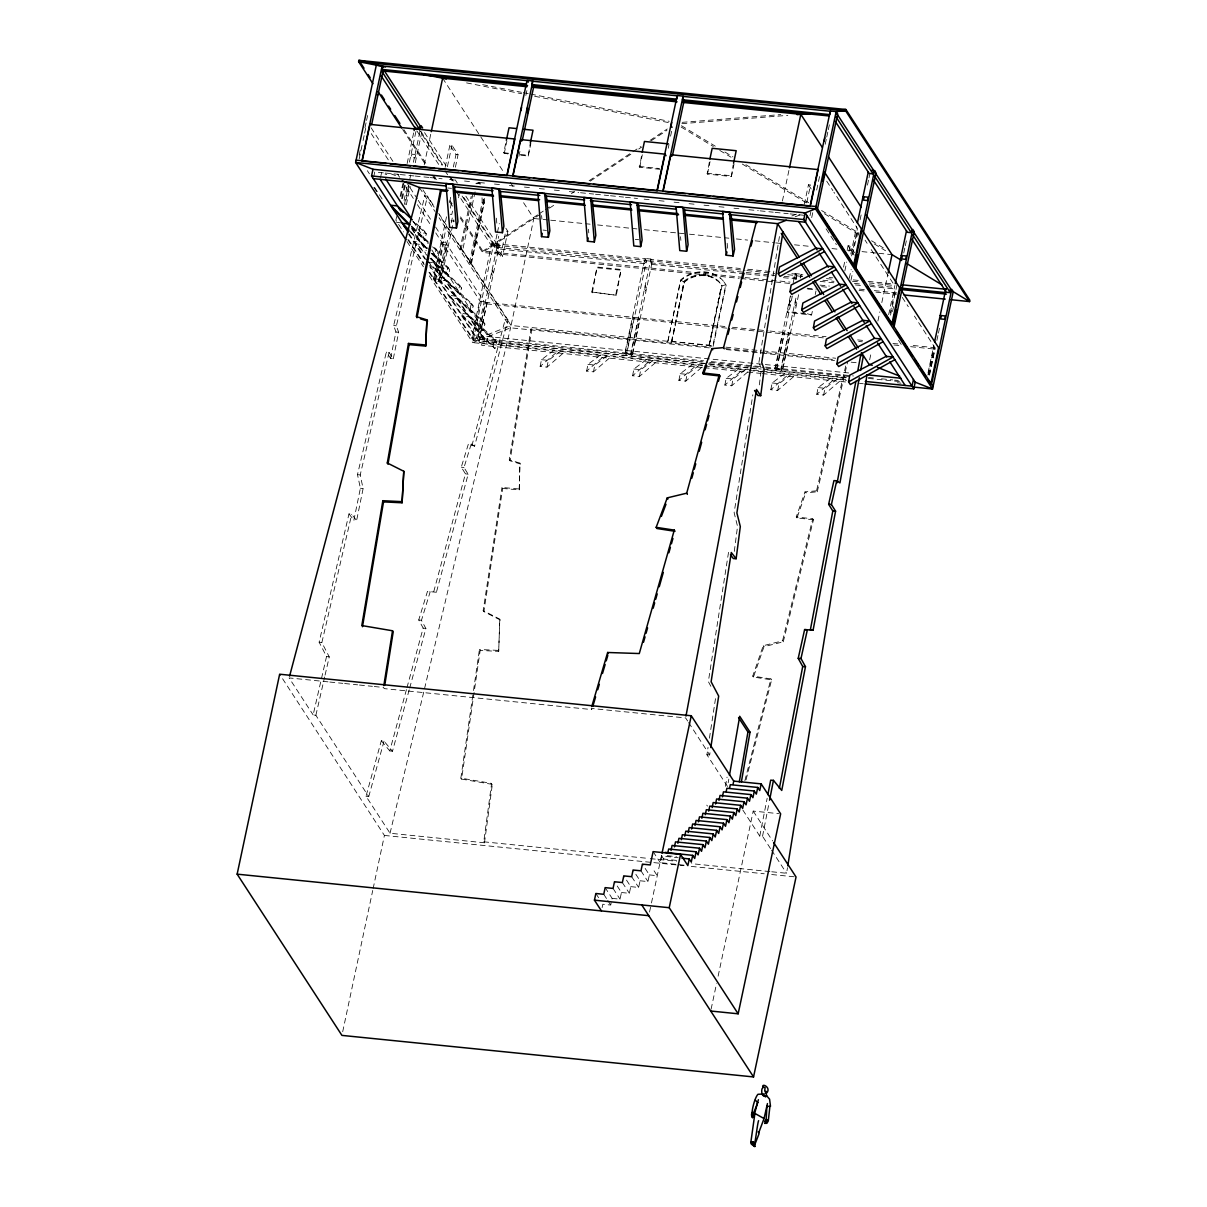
<?xml version="1.0" encoding="UTF-8"?>
<svg xmlns="http://www.w3.org/2000/svg" width="1207" height="1207" viewBox="0 0 1207 1207"><rect width="100%" height="100%" fill="white"/><g stroke="black" fill="none" stroke-linecap="round" stroke-linejoin="round"><path stroke-width="0.75" stroke-dasharray="5 3.75" d="M518.512 488.926L501.961 487.477L502.67 488.443L519.236 489.906L519.93 463.126L509.279 459.807L531.005 328.983L710.455 347.088M519.236 489.906L519.93 463.126M497.978 650.377L479.435 649.487L480.16 650.467L498.702 651.342L499.789 619.131L483.162 610.621L501.961 487.477M498.702 651.342L499.789 619.131M734.294 551.403L737.537 526.388L734.128 512.719L752.836 394.795M759.324 384.882L761.391 368.935L759.55 364.046M409.188 689.861L392.486 751.267L384.022 741.158L381.306 740.781L366.008 796.258L390.042 833.252L484.475 842.788L483.751 841.807L491.611 783.403L460.863 778.123L473.25 692.365M484.475 842.788L492.335 784.384L491.611 783.403M473.521 690.51L479.435 649.487M492.335 784.384L461.587 779.088L480.16 650.467M500.498 620.111L483.871 611.587L502.67 488.443M727.534 786.481L706.91 754.752L708.041 747.389M709.444 738.201L715.917 695.911M706.91 754.752L709.671 754.933L710.516 749.411M728.53 552.323L708.343 681.578L710.878 686.345M771.756 871.771L786.572 873.264L787.477 867.682M758.931 362.402L779.918 233.6M520.655 464.092L510.003 460.772L531.729 329.949L531.005 328.983M725.452 786.345L727.067 777.112M728.168 782.785L728.817 779.088M770.549 848.612L762.537 836.27L759.776 836.104L767.169 798.219M762.537 836.27L769.221 802.006M540.133 366.445L541.49 359.686L554.269 350.06L556.02 352.761L540.133 366.445L546.997 367.139L562.884 353.44L561.134 350.754L548.355 360.38L546.997 367.139M586.602 371.137L587.96 364.378L600.739 354.752L602.489 357.438L586.602 371.137L593.467 371.831L609.354 358.132L607.604 355.446L594.81 365.072L593.467 371.831M632.574 375.769L633.916 369.01L646.711 359.399L648.446 362.085L632.574 375.769L639.423 376.463L655.31 362.779L653.56 360.078L640.781 369.704L639.423 376.463M678.877 380.446L680.235 373.687L693.014 364.061L694.764 366.747L678.877 380.446L685.742 381.14L701.614 367.441L699.879 364.755L687.085 374.381L685.742 381.14M724.849 385.078L726.192 378.319L738.971 368.708L740.721 371.394L724.849 385.078L731.698 385.772L747.586 372.088L745.835 369.402L733.056 379.013L731.698 385.772M770.805 389.725L772.163 382.966L784.942 373.34L786.692 376.026L770.805 389.725L777.67 390.419L793.542 376.72L791.807 374.034L779.013 383.66L777.67 390.419M816.777 394.357L818.12 387.598L830.899 377.987L832.649 380.673L816.777 394.357L823.627 395.051L839.514 381.367L837.764 378.666L824.984 388.292L823.627 395.051M389.046 352.474L360.199 474.985L363.111 488.594L356.608 520.534L353.892 520.157L360.395 488.216L357.483 474.607L386.331 352.097L389.046 352.474L393.301 358.72L390.585 358.343L386.331 352.097M390.585 358.343L395.941 331.955L393.663 325.452L424.789 195.79L427.504 196.168L434.641 207.136M393.301 358.72L398.657 332.332L396.379 325.83L427.504 196.168M359.173 155.13L360.335 149.653M364.997 127.731L366.159 122.254M366.551 120.428L367.713 114.952M359.188 158.841L362.688 142.351M363.081 140.525L364.242 135.018M364.635 133.192L366.189 125.86M373.672 176.961L374.728 171.967L384.082 172.918M380.522 177.655L381.593 172.661L386.753 174.683M400.151 196.364L402.866 183.57M407.136 163.488L414.122 130.612M396.665 216.521L395.881 220.187L403.5 231.895M400.95 196.349L403.666 183.524L413.322 198.386M401.644 198.657L404.737 184.052M409.399 162.13L416.777 127.429M402.444 198.657L405.16 185.818L409.067 186.21L405.175 204.541M404.073 200.422L407.197 185.757M404.451 204.255L408.343 185.999M409.897 178.681L410.667 175.03M413.382 162.251L419.991 131.201M415.796 154.556L415.087 157.891L411.18 157.498L411.889 154.164L416.973 154.677M406.337 204.722L410.214 186.466M415.268 162.719L421.862 131.669M424.215 164.891L430.884 133.524M455.401 167.2L458.057 154.707L451.946 145.293L449.894 145.096L444.583 170.081L447.631 174.789M447.405 166.717L451.946 145.293M453.349 166.988L456.005 154.496L449.894 145.096M446.515 216.822L433.313 278.923L439.182 279.511L440.676 281.804L434.807 281.216L446.454 226.433M449.623 202.218L451.177 194.9M434.098 278.998L441.898 242.351L445.805 242.743L438.005 279.39M450.347 208.162L451.509 202.685M435.591 281.291L443.391 244.644L447.299 245.036L439.499 281.699M452.534 211.074L451.825 214.408L447.918 214.016M439.182 279.511L449.668 230.205M451.222 222.888L452.776 215.585M440.676 281.804L453.877 219.719M458.539 197.797L459.309 194.146M475.075 191.898L462.703 250.06L460.999 249.894L460.123 248.551L471.213 196.364M460.999 249.894L473.355 191.732M484.263 198.34L484.279 203.063L471.273 264.242L470.247 264.137L469.372 262.794L482.121 202.806A21.153 6.261 -84.2 0 0 481.94 196.59M470.247 264.137L483.253 202.957L483.238 198.235M507.921 153.968L503.696 152.791L505.974 142.079M504.224 153.591L506.88 141.098M491.883 242.999L471.696 337.975L477.565 338.564L479.058 340.857L499.245 245.881L497.752 243.588L491.883 242.999L493.376 245.293L472.691 342.607L702.625 365.796M435.772 232.921L480.265 301.388L472.48 338.051L427.987 269.583M497.043 234.233L494.387 246.726L500.498 256.125L502.55 256.337L496.439 246.937L491.958 246.409L492.667 243.075L460.908 194.206M525.83 95.459L527.006 89.982M497.42 232.438L499.321 223.521M435.606 227.037L484.173 301.78L476.388 338.443L429.843 266.838M496.439 246.937L498.717 236.225M477.565 338.564L497.752 243.588M724.939 326.509L485.652 302.369L477.851 339.016L707.785 362.221M492.381 270.7L491.671 274.034L492.667 275.573L493.376 272.239L492.079 270.247M497.329 247.375L498.038 244.04L645.262 258.901L644.568 262.236L645.564 263.76L498.325 248.914L497.329 247.375L644.568 262.236M485.652 302.369L486.647 303.892L478.847 340.555L748.129 367.728M498.325 248.914L499.034 245.579L646.258 260.44L645.564 263.76M518.889 156.322L520.051 150.845M702.353 367.516L481.578 345.247L482.996 338.579L431.065 258.66M500.498 256.125L505.808 231.14L507.875 231.352L502.55 256.337M520.851 155.265L528.228 156.02L530.371 142.713M528.228 156.02L530.884 143.512M342.697 1031.729L372.722 890.479M373.114 888.639L384.414 835.44L279.647 674.215M523.582 202.731L533.826 218.497L511.074 325.483L473.189 340.268L428.213 271.077M591.792 292.034L597.103 267.034L621.122 269.463L616.324 295.262L591.792 292.034L616.324 295.262M592.32 292.833L597.103 267.034M659.988 169.312L639.665 167.26L641.792 153.953M639.665 167.26L642.32 154.768M615.811 294.448L621.122 269.463M670.564 136.18L671.726 130.703M644.976 258.449L646.469 260.742L626.282 355.718L624.788 353.41L644.976 258.449L650.829 259.037L652.323 261.331L632.136 356.306L630.642 354.013L650.829 259.037M668.225 148.265L668.995 144.689M625.075 353.877L632.875 317.215L633.871 318.754L626.071 355.401M630.944 354.466L638.744 317.818L639.74 319.342L631.94 356.005M645.473 286.15L644.764 289.484L645.76 291.023L646.469 287.688L645.172 285.697M744.297 273.733L651.418 264.363L650.422 262.824L651.131 259.49L740.298 268.497M651.418 264.363L652.127 261.029L745.006 270.398M723.476 281.246C713.05 268.407 692.094 269.267 680.507 280.084L667.788 341.732L671.711 342.124L684.46 282.136C693.512 274.185 708.373 273.144 717.863 280.944M667.788 341.732L680.793 280.552C691.46 270.73 709.354 269.086 720.775 278.5M671.711 342.124L683.962 281.367C694.674 271.65 714.665 272.495 721.997 285.923L709.248 345.911L711.858 346.168M734.052 164.016L731.397 176.509L707.393 174.095L709.52 160.787M671.409 341.656L684.158 281.684C694.055 272.873 711.542 272.541 720.172 283.283M707.393 174.095L710.048 161.602M704.994 275.694L705.703 272.36M731.397 176.509L733.147 164.997M709.248 345.911L721.499 285.154L721.997 285.923L725.86 284.656L712.854 345.851L511.074 325.483L439.288 215.012M708.947 345.443L721.695 285.471M713.156 346.303L726.161 285.124L723.189 280.778M602.142 907.589L602.836 904.254L610.727 905.039L612.145 898.385L605.16 887.628M612.145 898.385L620.036 899.17L621.454 892.516L614.469 881.759M621.454 892.516L629.345 893.316L630.763 886.647L623.778 875.89M782.408 201.026L789.076 169.674M630.763 886.647L638.654 887.447L640.072 880.778L633.087 870.021M640.072 880.778L647.963 881.578L649.366 874.909L642.396 864.152M649.532 912.054L651.086 904.782M651.463 902.972L661.647 855.039M684.158 865.208L660.244 862.613L661.662 855.944L678.213 857.739M676.554 860.425L663.669 859.037L664.378 855.703M804.284 204.421L808.464 184.777L810.531 184.988L806.729 202.836M792.35 295.987L776.433 370.866L774.939 368.573L790.464 295.519M793.195 282.725L795.126 273.597L800.995 274.185L802.489 276.478L796.62 275.89L795.126 273.597M775.241 369.025L783.026 332.378L784.022 333.901L776.237 370.564M795.428 274.049L794.719 277.384L795.715 278.923L796.424 275.588M812.326 311.391L811.572 314.952L787.552 312.538L790.977 296.469M783.298 277.67L796.303 278.983L795.307 277.444L796.017 274.11L788.578 273.37M795.851 279.541L796.62 275.89M796.303 278.983L797.012 275.649L796.017 274.11M810.018 215.615L810.787 212.04M825.196 144.312L826.373 138.835M826.75 137.01L827.927 131.533M828.304 129.707L829.481 124.23M816.686 190.027L820.187 173.536M811.707 217.607L812.839 212.251M798.612 294.749L782.302 371.454L780.808 369.161L796.333 296.107M800.226 277.836L800.995 274.185M781.11 369.614L788.895 332.966L789.891 334.49L782.106 371.153M795.624 301.312L794.915 304.632L795.911 306.171L796.62 302.836L795.322 300.845M800.588 277.972L801.297 274.653L805.009 275.015M815.223 294.508L815.977 290.947M843.542 267.169L845.051 260.033M847.329 249.321L848.083 245.76L850.15 245.956L856.261 255.371M844.84 270.956L846.726 262.025M849.004 251.312L850.15 245.956M850.829 254.028L856.653 226.644M851.614 255.944L857.453 228.455L833.901 192.2M852.7 254.511L858.147 228.938M860.078 219.81L861.24 214.318M867.456 185.109L868.618 179.617M869.01 177.791L870.172 172.314M857.785 236.255L858.569 232.589M849.26 278.364L851.161 269.448M850.95 280.356L852.851 271.439M711.104 1009.188L716.566 983.509M718.12 976.176L753.213 811.089L778.832 813.669M869.659 359.777L871.228 352.399M877.896 321.047L879.858 311.828M881.819 302.595L887.703 274.94M888.654 314.68L894.87 285.455M890.223 312.93L895.685 287.281M890.54 315.148L897.133 284.098M903.741 253.048L904.903 247.571M905.295 245.745L906.457 240.268M892.501 311.572L894.055 304.239M928.017 372.827L933.841 345.428M927.927 375.075L933.78 347.586L909.625 345.142M928.802 374.728L934.656 347.239L914.393 316.068M929.315 374.774L934.776 349.11L933.78 347.586M929.511 375.121L935.334 347.722M936.888 340.419L938.05 334.942M938.442 333.117L939.604 327.625M366.008 796.258L368.739 796.635L315.872 715.298L313.141 714.921L326.539 656.517L319.131 642.199L348.974 513.926L351.705 514.303L356.608 520.534M315.872 715.298L324.653 676.961M325.075 675.135L329.255 656.895L321.862 642.577L351.705 514.303M816.536 490.811L805.009 491.883L805.718 492.863L817.26 491.777L816.536 490.811L846.062 364.514M817.26 491.777L847.631 361.828M390.042 833.252L510.591 327.821L439.046 217.728M746.047 779.828L771.62 679.873L753.47 677.052L763.971 646.696L783.268 641.807L782.558 640.826L812.733 518.829L796.258 516.958L805.009 491.883M783.268 641.807L813.458 519.81L812.733 518.829M424.562 231.216L426.297 233.902L424.638 240.525L422.888 237.839L424.562 231.216L413.714 221.092M436.255 249.215L438.005 251.901L436.33 258.539L434.58 255.854L436.255 249.215L433.554 246.681M447.963 267.215L449.698 269.9L448.038 276.539L446.288 273.853L447.963 267.215L431.699 252.052M459.746 285.365L461.496 288.051L459.822 294.674L458.072 291.988L459.746 285.365L432.649 260.078L425.784 259.384M469.779 310.003L471.439 303.364L444.342 278.078L437.492 277.384L471.515 312.688L473.189 306.05L471.439 303.364M481.472 328.002L483.147 321.364L456.05 296.092L449.185 295.398L483.222 330.688L484.897 324.049L483.147 321.364M493.18 346.002L494.84 339.378L467.743 314.092L460.893 313.398L494.915 348.687L496.59 342.064L494.84 339.378M744.87 780.673L770.896 678.907L752.746 676.086L763.246 645.715L782.558 640.826M471.877 445.805L505.205 319.538L507.921 319.915L474.592 446.183L468.497 443.618L461.285 467.154L465.434 473.823L433.69 591.883L436.406 592.26L468.15 474.2L464.001 467.531L471.228 443.995L468.497 443.618M392.486 751.267L389.77 750.89L406.472 689.499M406.955 687.688L423.159 628.093L418.738 619.945L427.459 591.43L436.406 592.26M409.686 688.065L425.89 628.47L421.454 620.323L430.175 591.807L427.459 591.43M368.739 796.635L384.022 741.158M813.458 519.81L796.982 517.924L805.718 492.863M537.553 214.891L482.86 251.116L482.574 252.444L739.182 278.334M539.107 213.85L543.799 210.742M545.353 209.716L551.614 205.567M589.107 180.733L631.291 152.791M632.86 151.75L640.661 146.575M650.045 140.374L667.23 128.983M540.087 214.348L482.574 252.444L460.033 217.758M549.487 208.132L554.179 205.024M571.409 193.603L574.532 191.536M590.193 181.156L632.468 153.153M638.744 149.004L641.868 146.937M651.267 140.706L666.928 130.341M791.867 215.947L797.042 213.926M795.141 216.807L805.19 212.885M682.181 122.345L780.778 114.605M681.895 123.672L787.824 115.359M503.696 152.791L509.233 153.349M520.323 154.466L527.715 155.205M639.137 166.46L659.46 168.497M706.864 173.28L730.869 175.709M456.005 154.496L458.057 154.707M450.694 179.496L452.746 179.692M385.32 173.039L399.049 174.427M400.271 174.547L414.016 175.935M415.223 176.056L428.983 177.444M430.16 177.565L442.079 178.772M449.562 179.526L457.046 180.281M464.529 181.035L473.129 181.895M479.511 182.544L488.081 183.404M494.478 184.052L503.017 184.912M509.445 185.561L517.969 186.421M524.411 187.07L532.921 187.93M539.378 188.579L547.857 189.439M554.345 190.087L562.809 190.947M569.312 191.596L578.666 192.547M580.537 192.728L593.633 194.055M595.504 194.252L608.6 195.564M610.47 195.76L623.566 197.073M625.437 197.269L637.537 198.491M644.146 199.155L652.474 200M659.113 200.664L667.426 201.509M674.094 202.173L682.377 203.017M689.061 203.681L697.314 204.526M704.028 205.19L712.266 206.02M718.995 206.699L727.202 207.529M733.962 208.223L742.154 209.037M748.928 209.731L758.283 210.667M760.154 210.863L773.249 212.176M775.12 212.372L788.216 213.684M790.087 213.88L806.925 215.585M478.289 182.951L479.315 183.042M447.767 187.99L451.478 188.367M484.279 203.063L482.121 202.806L483.253 202.957M533.826 218.497L541.324 219.252M543.195 219.448L548.823 220.021M550.694 220.202L590.087 224.185M597.586 224.94L636.964 228.908M644.463 229.662L687.598 234.022M689.469 234.203L728.862 238.186M736.361 238.941L747.616 240.072M755.114 240.827L773.868 242.728M775.739 242.909L781.367 243.482M794.493 244.81L811.376 246.515M832 248.582L839.499 249.351M846.997 250.105L854.511 250.86M862.009 251.614L877.006 253.123M878.877 253.319L892.018 254.647M451.071 220.79L454.496 221.137M542.999 230.069L546.424 230.416M635.274 239.378L638.699 239.725M396.59 222.405L401.282 222.873M747.721 269.236L770.006 271.484M829.149 277.459L832.875 277.836M853.304 279.888L858.871 280.462M868.165 281.397L892.305 283.826M746.861 270.579L774.728 273.401M787.718 274.713L797.012 275.649M826.433 278.621L833.871 279.36M852.444 281.246L858.011 281.804M869.161 282.921L895.156 285.546M493.376 245.293L499.245 245.881M646.469 260.742L652.323 261.331M650.422 262.824L769.297 274.819M771.167 275.015L774.879 275.377M784.158 276.328L795.307 277.444M822.872 280.235L834.022 281.352M854.45 283.419L861.873 284.158M869.312 284.912L895.307 287.538M746.152 273.914L768.437 276.162M820.157 281.382L835.018 282.891M855.446 284.943L861.013 285.501M870.307 286.451L896.303 289.077M460.712 247.978L471.047 262.764M460.123 248.551L461.149 248.657M743.21 277.384L482.86 251.116L460.32 216.43M745.096 277.565L790.042 282.106M820.006 285.124L829.375 286.074M859.339 289.107L864.966 289.665M874.336 290.615L896.801 292.879M741.053 278.53L789.755 283.434M821.605 286.647L829.088 287.402M859.067 290.434L864.68 290.993M875.92 292.139L896.529 294.206M807.121 288.232L816.354 289.152M597.631 267.848L621.635 270.262M807.649 289.031L815.042 289.786M469.372 262.794L471.092 262.96L483.841 202.987A21.153 6.261 -84.2 0 0 483.826 199.774M427.534 262.07L434.399 262.764L461.496 288.051M805.507 313.594L787.039 311.723L787.552 312.538M807.347 313.775L811.572 314.952M438.76 280.537L439.936 280.658M480.265 301.388L484.173 301.78M732.438 327.263L768.044 330.854M769.915 331.05L826.041 336.708M857.619 339.891L865.057 340.646M892.908 343.467L900.347 344.206M486.647 303.892L729.677 328.425M731.563 328.606L823.325 337.869M858.615 341.43L862.326 341.807M893.904 344.991L901.342 345.745M910.621 346.681L934.776 349.11M671.213 341.355L708.75 345.142M725.89 347.163L761.27 350.724M763.126 350.92L835.757 358.238M725.407 348.597L764.665 352.55M766.536 352.746L833.826 359.535M709.309 347.872L510.591 327.821L472.691 342.607L428.53 274.653M726.131 349.562L750.437 352.022M752.293 352.203L759.776 352.957M761.647 353.153L834.55 360.501M851.161 362.175L856.442 362.719M848.672 372.963L481.246 335.893L479.843 342.562L702.489 365.027M482.996 338.579L703.772 360.848M711.255 361.617L763.654 366.898M765.525 367.079L853.455 375.965M868.421 377.474L874.034 378.032M881.517 378.787L892.742 379.918M894.613 380.114L898.355 380.492M624.788 353.41L630.642 354.013M774.939 368.573L780.808 369.161M709.656 362.417L764.001 367.894M765.872 368.09L849.834 376.554M868.406 378.425L899.984 381.608M750 367.909L761.24 369.04M763.126 369.236L847.118 377.716M897.269 382.77L900.98 383.147M473.189 340.268L759.58 369.161M767.079 369.915L845.654 377.851M709.972 365.781L846.545 379.556M704.496 365.993L747.48 370.323M749.351 370.519L846.56 380.326M704.224 367.713L760.365 373.37M762.236 373.567L846.424 382.061M859.52 383.373L863.261 383.751M541.49 359.686L548.355 360.38M587.96 364.378L594.81 365.072M633.916 369.01L640.781 369.704M680.235 373.687L687.085 374.381M726.192 378.319L733.056 379.013M772.163 382.966L779.013 383.66M818.12 387.598L824.984 388.292M327.987 681.849L289.107 677.927L313.141 714.921M329.843 682.046L342.803 683.343M344.659 683.539L357.619 684.837M359.46 685.033L372.42 686.33M374.276 686.527L383.539 687.462L384.218 688.624L591.883 709.58L591.219 708.418L685.636 717.939L687.643 721.017M667.245 855.688L676.403 856.608M483.751 841.807L648.4 858.418M650.271 858.615L676.463 861.255M769.915 871.59L692.154 863.729L691.43 862.764M384.414 835.44L651.976 862.447M653.847 862.628L683.781 865.66M691.264 866.415L764.227 873.777M771.711 874.532L796.047 876.976M649.366 874.909L657.257 875.709L652.278 868.029M393.663 325.452L396.379 325.83M395.941 331.955L398.657 332.332M461.285 467.154L464.001 467.531M465.434 473.823L468.15 474.2M357.483 474.607L360.199 474.985M360.395 488.216L363.111 488.594M418.738 619.945L421.454 620.323M423.159 628.093L425.89 628.47M319.131 642.199L321.862 642.577M326.539 656.517L329.255 656.895M482.649 84.671L521.439 92.29M523.295 92.652L528.832 93.739M530.673 94.101L669.221 121.319M466.566 82.891L521.756 93.739M534.641 96.273L668.965 122.661M390.842 173.763L397.676 176.448M681.442 125.709L715.268 146.183M724.939 152.037L732.996 156.91M745.881 164.71L808.735 202.731M821.62 210.546L858.675 232.966M871.575 240.766L886.074 249.547M681.155 127.037L713.337 146.515M719.779 150.407L731.05 157.227M742.32 164.046L808.313 203.983M824.411 213.73L858.207 234.188M874.306 243.935L885.576 250.754M471.228 443.995L474.592 446.183M412.749 221.258L426.297 233.902M411.874 226.463L428.123 241.626M412.266 227.882L431.231 245.579M432.589 246.847L438.005 251.901M430.341 250.784L420.866 241.943L414.001 241.249L425.618 252.987M426.675 248.416L422.601 244.629L415.751 243.935L428.666 256.97M432.091 253.47L449.698 269.9M473.189 306.05L446.092 280.763L439.242 280.069L471.515 312.688M484.897 324.049L457.8 298.778L450.935 298.084L483.222 330.688M496.59 342.064L469.493 316.777L462.628 316.083L494.915 348.687M411.27 226.101L422.888 237.839M411.723 227.489L424.638 240.525M410.048 231.065L426.84 248.023M432 253.244L434.58 255.854M410.501 232.453L429.873 252.022M431.171 253.319L436.33 258.539M430.793 258.207L446.288 273.853M429.948 258.283L448.038 276.539M427.082 260.682L458.072 291.988M430.114 264.68L459.822 294.674M381.306 740.781L389.77 750.89M348.974 513.926L353.892 520.157M796.258 516.958L796.982 517.924M763.246 645.715L763.971 646.696M770.896 678.907L771.62 679.873M752.746 676.086L753.47 677.052M509.279 459.807L510.003 460.772M706.759 805.114L707.468 806.095M483.162 610.621L483.871 611.587M460.863 778.123L461.587 779.088M826.72 181.171L832.875 190.615M865.072 240.178L867.109 243.316M871.198 249.593L893.648 284.128M902.248 297.36L908.313 306.714M808.464 184.777L811.526 189.484M848.083 245.76L854.194 255.16M826.101 228.847L836.345 244.614M898.506 340.253L902.549 346.484M683.962 281.367L684.46 282.136L680.507 280.084M442.637 78.199L504.104 172.782M510.259 182.242L514.348 188.548M505.824 228.214L507.875 231.352M424.547 132.634L446.062 165.736M455.28 179.918L457.317 183.072M465.842 196.183L496.575 243.467L495.866 246.801L463.081 196.364M420.76 131.231L443.301 165.917M450.467 176.946L454.571 183.253M417.562 127.504L442.139 165.344M449.321 176.373L453.41 182.679M416.853 130.839L439.393 165.525M456.095 191.234L491.958 246.409M403.968 129.722L426.509 164.408M433.69 175.437L436.753 180.16M450.075 200.664L452.127 203.817M402.67 129.481L425.211 164.152M432.378 175.196L435.455 179.918M449.789 201.991L452.866 206.729M438.714 213.398L507.921 319.915M422.963 189.891L434.188 207.151M419.402 187.507L434.973 211.451M371.122 127.806L393.407 162.1M407.574 183.917L409.067 186.21M410.093 187.794L417.23 198.778M418.256 200.347L431.518 220.76M371.258 133.645L389.484 161.708M397.586 174.17L399.623 177.293M417.411 204.662L431.684 226.644M413.337 221.515L427.685 243.588M431.774 249.894L488.111 336.587L486.693 343.241L431.382 258.132M411.919 228.183L426.267 250.256M411.602 228.711L425.935 250.784M409.158 233.796L425.543 259.022M429.647 265.329L481.578 345.247M367.381 170.7L369.402 173.823M408.419 233.856L424.743 258.977M374.608 187.447L382.71 199.924M408.6 239.755L423.898 263.307M373.823 187.372L377.882 193.603M407.815 239.665L424.14 264.786M406.97 241.475L423.401 266.762M753.213 811.089L772.586 840.902M688.639 722.571L709.671 754.933M771.545 850.15L786.572 873.264M742.818 810.003L759.776 836.104M661.662 855.944L663.669 859.037M653.108 851.629L660.244 862.613M640.977 870.82L647.963 881.578M631.668 876.689L638.654 887.447M622.359 882.558L629.345 893.316M613.05 888.427L620.036 899.17M603.741 894.296L606.744 898.898M607.74 900.437L610.727 905.039M595.851 893.497L598.853 898.114M727.172 243.256L727.7 248.702M680.522 236.738L680.884 240.374M588.428 229.255L588.79 232.891M541.566 215.525L541.928 219.161M496.318 218.15L496.862 223.612M476.901 183.811A24.774 7.333 -84.2 0 1 480.431 183.615M475.875 183.705A24.774 7.333 -84.2 0 1 480.416 184.686M789.755 300.709L789.046 304.043L790.042 305.582L790.751 302.248L789.755 300.709"/><path stroke-width="1.5" d="M769.915 1106.336L768.316 1120.715L766.219 1119.191L766.898 1106.397M425.015 344.915L408.449 343.452L409.128 344.629L425.694 346.092L426.931 319.87L416.309 316.611L440.555 189.65L441.234 190.812L416.988 317.788M425.694 346.092L426.931 319.87M766.023 1092.607L766.596 1095.865L765.766 1096.65C761.557 1096.725 761.345 1091.535 761.964 1088.94L763.473 1087.069L765.117 1087.628L764.816 1089.725C763.744 1093.165 768.421 1089.951 765.389 1092.471M401.403 501.614L382.845 500.709L383.524 501.886L402.082 502.791L403.787 471.288L387.296 462.975L408.449 343.452M402.082 502.791L403.787 471.288M730.461 554.813L733.358 558.554L736.134 558.72L740.313 526.554L736.889 512.9L756.472 389.439L760.712 395.7L757.951 395.519L754.556 390.51M760.712 395.7L764.152 369.116L761.708 362.583L782.981 231.94M710.802 747.571L718.678 696.077L711.119 681.759L731.291 552.504L736.134 558.72M383.826 685.636L392.516 630.778L361.813 625.558L382.845 500.709M384.792 684.972L393.18 631.955L392.516 630.778M787.779 865.826L866.973 375.105M362.477 626.72L383.524 501.886M758.615 1120.669C757.136 1123.506 754.119 1156.05 753.243 1142.109L751.342 1142.033L751.252 1144.07L754.782 1146.65L754.345 1144.447M778.304 273.702L779.466 267.019L815.947 248.159L822.797 248.853L778.304 273.702L780.039 276.388L824.547 251.539M789.997 291.717L791.158 285.033L827.64 266.159L834.505 266.853L789.997 291.717L791.747 294.402L836.24 269.538M801.704 309.716L802.866 303.032L839.348 284.158L846.198 284.852L801.704 309.716L803.44 312.402L847.948 287.538M729.45 775.392L739.71 716.279L750.015 732.136L741.354 782.015M813.397 327.716L814.559 321.032L851.041 302.172L857.905 302.866L813.397 327.716L815.147 330.401L859.64 305.552M739.288 781.88L747.948 732L738.578 717.592M825.181 345.866L826.342 339.167L862.824 320.308L869.689 321.002L825.181 345.866L826.931 348.551L871.439 323.687M836.889 363.865L838.05 357.181L874.532 338.307L881.382 339.001L836.889 363.865L838.639 366.551L883.132 341.687M848.581 381.865L849.743 375.181L886.225 356.321L893.089 357.016L848.581 381.865L850.332 384.55L894.84 359.701M409.128 344.629L387.975 464.152L387.296 462.975M754.903 1113.382L750.875 1142.078L753.485 1141.777L753.455 1144.719M837.145 482.77L855.869 381.321M857.905 370.262L860.636 355.507L863.397 355.673L860.666 370.428M859.309 377.806L839.921 482.936L836.707 480.778L833.946 480.597L828.651 504.315L832.815 510.999L810.335 629.994L813.096 630.175L835.576 511.18L831.412 504.496L836.707 480.778M685.983 716.083L777.595 223.657L786.376 220.232M779.345 788.427L802.715 666.49L798.219 658.343L804.616 629.586L807.377 629.767L800.98 658.524L805.476 666.671L781.744 790.449L773.446 780.356L770.685 780.175L767.863 794.613M769.568 800.196L773.446 780.356M758.388 1099.698L754.662 1113.292L764.046 1118.572L758.781 1132.604M950.844 299.698L969.568 301.584L969.855 300.256L845.896 109.49L358.901 60.35L358.615 61.678L372.963 83.751M361.994 160.727L382.181 65.751L376.312 65.163L355.627 162.462L405.944 239.891M527.55 85.546L382.664 70.926L381.668 69.387L382.378 66.053L527.263 80.673L528.259 82.212M371.635 124.668L383.283 69.87M408.132 232.227L371.56 175.95L372.978 169.282L355.627 162.462L815.494 208.871L932.543 389.001L913.85 387.115M773.612 842.471L796.047 876.976L753.545 1076.931L341.928 1035.395L237.145 874.155L279.647 674.215L691.264 715.751L733.735 781.11L733.026 784.444M414.122 130.612L414.891 126.961M380.914 75.543L415.359 128.546L419.267 128.938L419.976 125.603L384.52 71.047M420.368 129.375L421.152 125.724L422.646 128.017M431.276 131.684L442.637 78.199L527.037 86.708M506.352 140.284L509.007 127.791L516.4 128.546M506.88 175.347L527.067 80.371L532.921 80.96L512.734 175.935M520.881 110.667L521.59 107.332M531.834 84.55L532.543 81.216L677.414 95.836L676.705 99.17L531.834 84.55L532.83 86.074L675.845 100.513M666.023 155.673L665.027 154.149L520.73 139.59L512.93 176.237L529.798 177.942M522.39 139.876L534.037 85.094M530.371 142.713L533.026 130.22L523.793 129.285M642.184 152.173L644.447 141.46L668.467 143.889M657.03 190.495L677.218 95.519L683.087 96.122L662.899 191.083M665.027 154.149L657.227 190.797L593.512 184.369M671.756 122.495L671.047 125.815L672.043 127.354M663.096 191.4L670.881 154.737L818.12 169.599L810.712 204.421M682.574 99.759L683.283 96.424L830.507 111.285L829.797 114.605L682.574 99.759L683.569 101.282L828.937 115.947M672.54 155.039L684.188 100.241M709.897 159.007L712.175 148.295L736.195 150.709L733.539 163.217M601.433 910.908L594.447 900.166L595.851 893.497L603.741 894.296L605.16 887.628L613.05 888.427L614.469 881.759L622.359 882.558L623.778 875.89L631.668 876.689L633.087 870.021L640.977 870.82L642.396 864.152L650.271 864.951L653.108 851.629L680.552 854.39L687.839 865.6L689.257 858.946L681.895 858.147M789.469 167.833L800.829 114.333L682.679 102.414M662.04 853.213L691.264 715.751M667.954 852.353L668.663 849.019L696.107 851.795L698.114 854.888L699.532 848.219L672.088 845.443L671.032 850.452M865.132 383.947L913.79 388.85L803.771 219.553L805.19 212.885L815.494 208.871L836.179 111.557L845.609 110.818L969.568 301.584L950.015 289.74M806.925 215.585L805.507 222.239L728.802 214.499M810.123 205.944L830.31 110.969L836.179 111.557L837.673 113.865L817.486 208.841M824.14 141.264L824.849 137.93M674.457 846.876L675.513 841.883L702.957 844.644L704.963 847.736L706.382 841.068L678.938 838.307L677.881 843.301M681.306 839.725L682.362 834.731L709.807 837.492L711.813 840.585L713.231 833.916L685.787 831.155L684.731 836.149M822.54 181.261L824.094 173.929M710.712 1011.028L738.156 1013.805L669.221 907.709L680.552 854.39M688.156 832.574L689.212 827.58L716.656 830.341L718.663 833.433L720.081 826.765L692.637 824.004L691.581 828.998M695.006 825.422L696.062 820.428L723.506 823.204L725.513 826.282L726.931 819.628L699.487 816.852L698.431 821.846M665.087 852.368L692.682 855.371L691.264 862.039L689.257 858.946M701.855 818.271L702.912 813.277L730.356 816.053L732.362 819.146L733.781 812.477L706.336 809.701L705.28 814.71M696.107 851.795L694.689 858.464L692.682 855.371M708.705 811.134L709.761 806.125L737.205 808.901L739.212 811.994L740.63 805.325L713.186 802.549L712.13 807.558M702.957 844.644L701.539 851.312L699.532 848.219M715.555 803.983L716.611 798.989L744.055 801.75L746.062 804.843L747.48 798.174L720.036 795.413L718.98 800.407M709.807 837.492L708.388 844.161L706.382 841.068M722.405 796.831L723.461 791.837L750.905 794.598L752.912 797.691L754.33 791.023L726.886 788.262L726.176 791.596M716.656 830.341L715.238 837.009L713.231 833.916M729.601 788.02L730.31 784.686L757.755 787.447L759.761 790.54L761.179 783.871L733.735 781.11M723.506 823.204L722.088 829.858L720.081 826.765M730.356 816.053L728.937 822.706L726.931 819.628M857.423 222.993L868.301 171.847M864.182 196.801L863.488 200.136L867.395 200.528L868.105 197.194L863.02 196.681M737.205 808.901L735.787 815.57L733.781 812.477M835.335 121.454L869.146 173.476L873.053 173.868L873.762 170.534L836.889 113.775M854.36 265.585L874.547 170.609L871.62 170.323M857.8 254.979L855.069 267.803L864.257 281.94M855.854 267.879L876.041 172.903L874.547 170.609M744.055 801.75L742.637 808.418L740.63 805.325M750.905 794.598L749.487 801.267L747.48 798.174M757.755 787.447L756.336 794.115L754.33 791.023M888.096 273.084L892.018 254.647L866.4 215.238M738.156 1013.805L780.657 813.85L761.179 783.871M895.262 283.63L906.517 230.658M902.414 255.612L901.704 258.947L905.612 259.339L906.321 256.005L901.237 255.492M891.807 324.321L899.592 287.673L862.869 231.14M873.566 180.265L907.377 232.287L911.285 232.679L911.994 229.345L876.131 174.17M892.577 324.411L912.764 229.436L914.257 231.729L894.07 326.705M893.678 324.789L896.801 310.124M913.458 379.496L912.039 386.165L865.268 381.442M913.79 388.85L915.193 382.181L805.19 212.885L372.978 169.282M934.61 341.777L945.881 288.805M941.385 315.585L940.675 318.92L944.583 319.312L945.292 315.978L940.208 315.465M911.904 239.258L946.333 292.26L950.256 292.652L950.965 289.318L913.488 231.653M931.548 384.369L951.735 289.393L953.228 291.702L932.543 389.001L915.193 382.181M456.457 228.032L457.936 221.485L454.526 186.949L452.791 184.264L445.926 183.57L449.592 227.354L456.457 228.032L452.791 184.264M502.414 232.679L503.892 226.116L500.498 191.596L498.747 188.911L491.883 188.217L495.549 231.985L502.414 232.679L498.747 188.911M541.521 236.617L537.854 192.848L544.719 193.542L546.454 196.228L549.864 230.748L548.385 237.311L541.521 236.617L542.26 233.343M587.477 241.264L583.811 197.495L590.676 198.174L592.426 200.875L595.82 235.395L594.342 241.958L587.477 241.264L588.216 237.975M640.645 246.62L642.124 240.072L638.729 205.537L636.979 202.851L630.129 202.157L633.796 245.926L640.645 246.62L636.979 202.851M686.617 251.267L688.096 244.704L684.701 210.184L682.951 207.498L676.086 206.804L679.752 250.573L686.617 251.267L682.951 207.498M726.222 255.265L722.555 211.481L729.42 212.176L731.17 214.861L734.565 249.396L733.087 255.959L726.222 255.265L726.961 251.976M767.441 1103.575L764.046 1118.572M768.074 1120.247L767.561 1122.359L764.982 1123.476L766.415 1120.579L764.725 1121.605L766.324 1119.221M724.245 348.793L723.566 347.616L756.457 221.515L757.136 222.691L730.959 220.051M728.002 334.384L729.42 328.968M731.759 319.961L733.177 314.559M736.466 301.946L737.869 296.545M740.223 287.538L741.626 282.136M742.561 278.53L743.98 273.129M751.026 246.107L752.429 240.706M289.589 676.116L419.402 187.507L448.023 190.404M687.371 494.357L686.692 493.18L719.236 374.819L702.761 372.948L711.994 348.627L723.566 347.616M691.807 478.213L693.286 472.842M694.266 469.251L695.76 463.865M699.2 451.312L701.674 442.35M705.114 429.798L706.593 424.411M707.589 420.821L709.067 415.449M718.421 381.367L719.9 375.996L719.236 374.819M686.692 493.18L667.26 497.872L656.17 527.323L674.291 530.114L639.288 653.545L607.649 652.489L591.747 706.608M643.527 642.199L645.051 636.843M646.062 633.253L647.586 627.896M653.168 608.222L654.677 602.851M655.703 599.275L657.212 593.904M659.248 586.753L663.307 572.435M668.889 552.761L670.413 547.39M671.424 543.814L672.948 538.443M592.954 705.974L595.594 696.952M597.721 689.74L599.321 684.324M602.489 673.506L605.145 664.484M606.216 660.878L607.8 655.461M767.35 1122.555L766.339 1123.445M661.406 516.37L665.977 504.254M719.9 375.996L703.44 374.125L706.744 365.434M764.484 1093.934L757.936 1094.296C752.565 1100.286 748.265 1129.541 757.664 1102.549M751.901 1112.537C750.633 1115.902 752.957 1120.005 752.896 1114.559L753.017 1116.897L753.621 1113.533M767.003 1122.223L764.936 1123.31M751.026 1142.954L752.791 1142.757L753.802 1144.402M766.339 1093.376C772.073 1087.854 761.526 1082.332 762.764 1087.16M842.169 109.777L845.896 109.49L845.609 110.818L358.615 61.678L385.531 66.973M797.118 114.635L810.138 113.609M828.651 504.315L831.412 504.496M832.815 510.999L835.576 511.18M798.219 658.343L800.98 658.524M802.715 666.49L805.476 666.671M747.948 732L750.015 732.136M804.616 629.586L813.096 630.175M381.668 69.387L526.554 84.007M532.664 87.281L677.067 101.841M376.84 94.599L378.002 94.704M356.125 160.139L815.992 206.533L933.041 386.662M386.346 163.473L362.191 161.029L369.991 124.381L514.861 139.001L507.076 175.649L462.492 171.153M390.057 163.85L410.486 165.902M414.197 166.279L434.626 168.346M438.352 168.724L458.781 170.775M533.554 178.319L554.164 180.401M557.906 180.778L589.77 183.992M664.966 191.581L685.455 193.648M689.182 194.025L709.686 196.092M713.412 196.469L810.319 206.246M371.56 175.95L803.771 219.553M373.31 178.636L446.288 185.999M453.772 186.753L493.06 190.721M500.543 191.475L539.831 195.428M545.443 196.002L584.731 199.97M590.344 200.528L631.502 204.692M637.115 205.25L676.418 209.218M683.901 209.973L723.189 213.941M453.636 190.962L492.894 194.93M500.362 195.685L539.62 199.638M547.103 200.392L584.49 204.164M591.958 204.918L631.216 208.886M638.684 209.641L677.942 213.594M685.425 214.348L722.812 218.12M730.28 218.874L777.595 223.657L799.26 257M441.234 190.812L446.831 191.385M454.315 192.139L493.572 196.092M501.041 196.847L538.428 200.618M545.911 201.373L585.154 205.341M592.637 206.095L631.895 210.048M639.363 210.803L678.621 214.771M684.233 215.344L723.476 219.297M409.158 223.929L402.308 223.235L408.751 229.768M901.599 284.761L946.167 289.273M900.89 288.096L945.458 292.592M901.885 289.635L946.454 294.131M904.013 294.976L945.217 299.125M866.671 374.789L900.995 378.244M594.447 900.166L669.221 907.709M237.145 874.155L648.763 915.691M358.901 60.35L368.135 62.161M422.375 74.215L446.318 78.923M420.534 318.874L427.61 321.047M765.766 1096.65L761.979 1093.934M402.218 180.763L419.402 187.507M872.208 365.314L868.768 363.956L861.36 352.55M877.368 367.335L899.713 376.116M753.787 1145.473L755.16 1146.212M766.822 1106.366L770.504 1106.291L769.568 1099.155L766.415 1095.473M892.018 254.647L901.674 260.501M906.517 263.413L941.958 284.867M757.755 1102.61L755.28 1100.12M412.356 219.84L397.465 205.929L390.6 205.235L409.973 224.804M399.2 208.615L403.274 212.402M754.767 1144.734L759.052 1133.72L758.268 1131.759M392.35 207.921L409.143 224.879M404.043 225.935L409.218 231.14M836.179 117.109L873.053 173.868M874.396 175.935L911.285 232.679M912.779 234.988L950.256 292.652M800.829 114.333L822.344 147.45M828.5 156.895L861.27 207.348M824.487 172.103L861.376 228.847L853.575 265.51L836.164 238.714M901.086 289.967L938.563 347.631L930.778 384.294L927.73 379.617M817.727 210.335L834.112 235.561M867.32 286.647L890.781 322.752M896.333 331.291L912.537 356.231M914.559 359.354L918.618 365.585M920.639 368.708L925.709 376.493M798.657 221.545L817.094 249.924M819.131 253.078L828.349 267.26M831.427 271.982L840.645 286.18M842.697 289.333L851.916 303.515M853.968 306.669L864.212 322.42M866.249 325.573L874.441 338.186M877.519 342.924L886.738 357.106M889.815 361.828L905.175 385.471M803.334 263.262L811.481 275.8M814.529 280.492L823.702 294.583M826.75 299.291L834.897 311.813M837.945 316.521L847.103 330.612M850.166 335.32L858.298 347.842M781.231 233.328L797.525 258.389M800.573 263.081L809.731 277.188M812.794 281.88L820.926 294.417M825 300.679L832.136 311.647M836.195 317.909L844.342 330.431M848.415 336.708L856.563 349.23M670.881 154.737L671.877 156.276M520.73 139.59L521.726 141.113M382.378 66.053L383.373 67.592M381.789 71.258L419.267 128.938M359.927 61.919L364.016 68.226M368.12 74.532L370.172 77.686M381.442 95.036L384.505 99.759M388.609 106.065L390.661 109.218M394.749 115.525L399.879 123.416M378.078 91.641L401.644 127.897M385.682 178.968L411.3 218.376M380.175 179.33L400.664 210.848M641.777 904.948L753.545 1076.931M711.994 348.627L712.673 349.804M702.761 372.948L703.44 374.125M667.26 497.872L667.939 499.049M674.291 530.114L674.969 531.291L656.849 528.5L656.17 527.323M607.649 652.489L608.328 653.666M752.519 1117.848L751.765 1115.057M729.42 212.176L733.087 255.959M590.676 198.174L594.342 241.958M544.719 193.542L548.385 237.311M527.459 107.936L526.75 111.255L527.746 112.794L528.455 109.46L527.459 107.936"/></g></svg>
